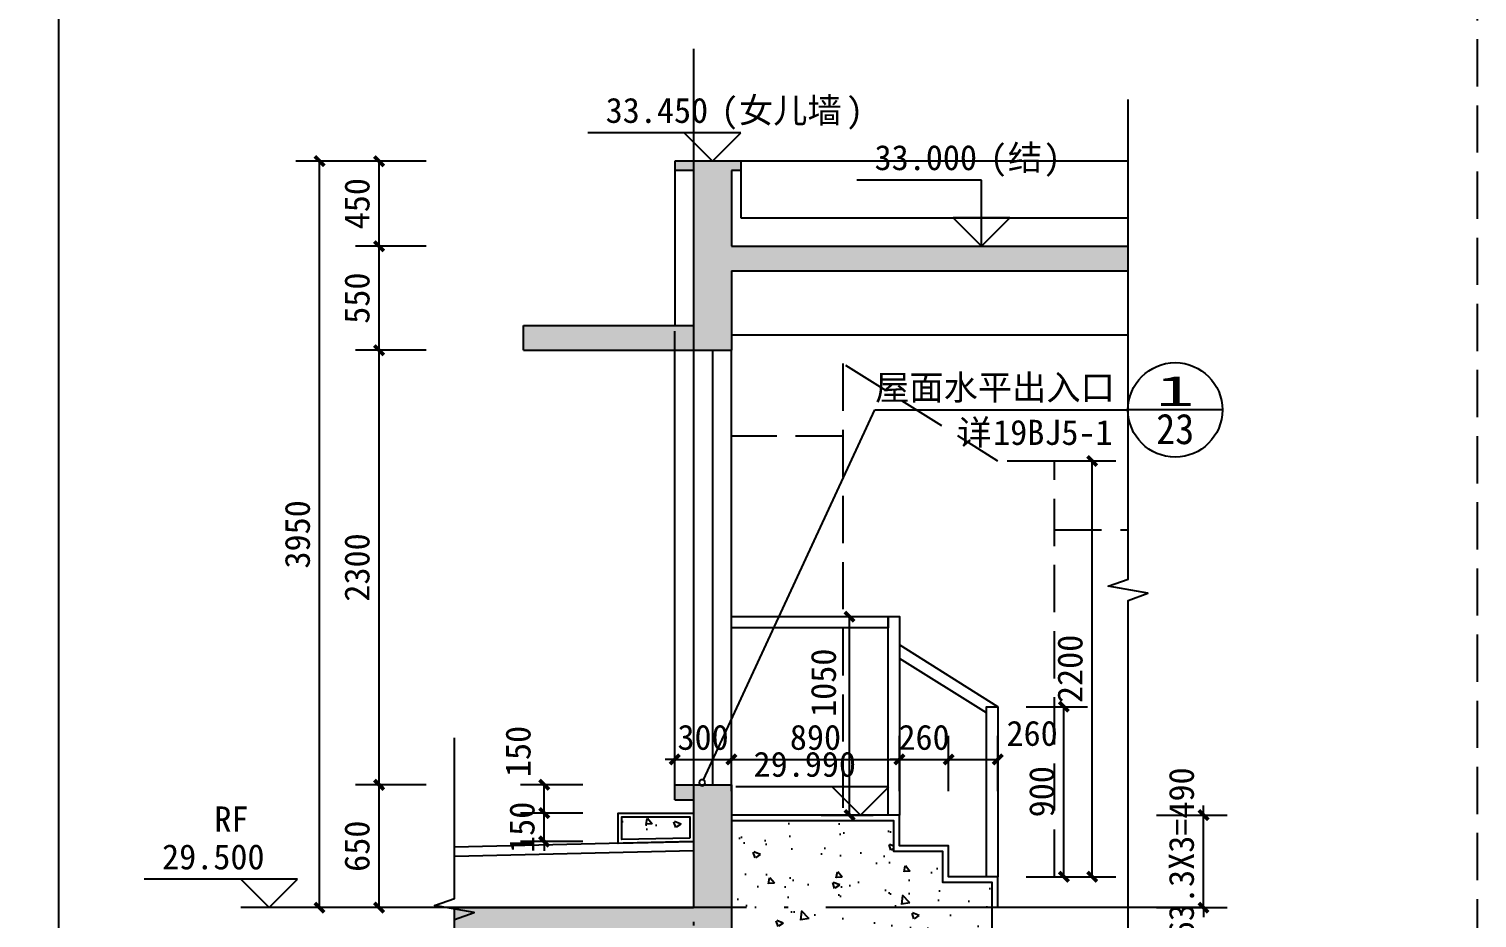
# Model space of a CAD drawing. Extents: x -10817 to 167545, y 26551 to 157048.
# Drawn here: x 144816 to 152483, y 113848 to 118553 of the extents above; entities that cross this region are included whole.
import ezdxf
from ezdxf.enums import TextEntityAlignment as Align

# ---------------------------------------------------------------- set-up
doc = ezdxf.new("R2010")
doc.units = 0
doc.header["$LTSCALE"] = 1000
doc.header["$MEASUREMENT"] = 0
for name, pattern in [('3、4#楼 机房出屋面剖面$0$DASH', [0.35, 0.25, -0.1]), ('3、4#楼 机房出屋面剖面$0$DOTE', [2.42, 2, -0.2, 0.02, -0.2]), ('DASH', [0.35, 0.25, -0.1])]:
    doc.linetypes.add(name, pattern=pattern)
doc.layers.get('Defpoints').update_dxf_attribs({"color": 30, "linetype": 'DASH'})
for name, color, linetype in [('3#-夹层$0$A-ANNO-LEVL', 3, 'Continuous'), ('3#-夹层$0$A-ANNO-TEXT', 7, 'Continuous'), ('3、4#楼 机房出屋面剖面$0$A-ANNO-SYMB', 3, 'Continuous'), ('3、4#楼 机房出屋面剖面$0$A-COLU-CONC', 9, 'Continuous'), ('3、4#楼 机房出屋面剖面$0$A-COLU-CONC-HATC', 204, 'Continuous'), ('3、4#楼 机房出屋面剖面$0$A-DOOR', 51, 'Continuous'), ('3、4#楼 机房出屋面剖面$0$A-FLOR', 91, 'Continuous'), ('3、4#楼 机房出屋面剖面$0$A-FLOR-HRAL', 71, 'Continuous'), ('3、4#楼 机房出屋面剖面$0$A-FLOR-OVHD', 171, '3、4#楼 机房出屋面剖面$0$DASH'), ('3、4#楼 机房出屋面剖面$0$A-FLOR-UNDR', 177, 'Continuous'), ('3、4#楼 机房出屋面剖面$0$A-WALL-BLOK', 131, 'Continuous'), ('3、4#楼 机房出屋面剖面$0$A-WALL-CONC', 9, 'Continuous'), ('3、4#楼 机房出屋面剖面$0$A-WALL-INSL', 241, 'Continuous'), ('3、4#楼 机房出屋面剖面$0$DOTE', 1, '3、4#楼 机房出屋面剖面$0$DOTE'), ('A-ANNO-DIMS', 3, 'Continuous'), ('A-ANNO-INDX', 3, 'Continuous'), ('A-ANNO-LEVL', 3, 'Continuous'), ('A-ANNO-TEXT', 7, 'Continuous')]:
    doc.layers.add(name, color=color, linetype=linetype)
doc.styles.add('3#-夹层$0$_TCH_DIM', font='')
doc.styles.add('_TCH_DIM', font='')
doc.styles.add('_TCH_DIM_T3', font='')
doc.styles.add('_TCH_LABEL', font='')
doc.styles.get("Standard").update_dxf_attribs({"font": ''})
doc.styles.get('3#-夹层$0$_TCH_DIM').set_extended_font_data('SimSun')
doc.styles.get('_TCH_DIM').set_extended_font_data('SimSun')
doc.styles.get('_TCH_DIM_T3').set_extended_font_data('SimSun')
doc.styles.get('_TCH_LABEL').set_extended_font_data('SimSun')
doc.styles.get('Standard').set_extended_font_data('SimSun')
doc.dimstyles.new('_TCH_ARCH&&50', dxfattribs={"dimtxt": 132.911392, "dimasz": 50, "dimexe": 125, "dimexo": 150, "dimgap": 50, "dimtad": 1, "dimdec": 0, "dimzin": 0, "dimdsep": 46, "dimtxsty": '_TCH_DIM_T3', "dimblk": 'ARCHTICK', "dimcen": 0.09, "dimclrt": 7, "dimazin": 2, "dimtfac": 1, "dimtdec": 0, "dimtix": 1, "dimtmove": 2, "dimatfit": 3, "dimfxl": 50, "dimtolj": 1, "dimtzin": 0, "dimarcsym": 0})
pattern_1 = [(50, (0, 0), (358.63, -31.376), [37.5, -412.5]), (355, (0, 0), (-69.376, 376.1), [30, -330]), (100.451, (29.9, -2.6), (289.255, 344.72), [31.87, -350.57]), (46.184, (0, 100), (533.62, -82.76), [56.25, -618.75]), (96.636, (44.47, 93.1), (467.33, 487.06), [47.8, -525.86]), (351.184, (0, 100), (467.33, 487.06), [45, -495]), (21, (50, 75), (298.454, -201.31), [37.5, -412.5]), (326, (50, 75), (121.66, 362.575), [30, -330]), (71.451, (74.87, 58.22), (420.11, 161.265), [31.87, -350.57]), (37.5, (0, 0), (6.08, 166.447), [0, -326, 0, -335, 0, -331.25]), (7.5, (0, 0), (131.535, 197.206), [0, -191, 0, -318.5, 0, -126.25]), (327.5, (-111.5, 0), (266.911, -11.277), [0, -125, 0, -390, 0, -517.5]), (317.5, (-161.5, 0), (291.593, 50.052), [0, -162.5, 0, -259, 0, -367.5])]

# ---------------------------------------------------------------- blocks, each defined once
blk = doc.blocks.new('3、4#楼 机房出屋面剖面$0$$TCHSYS$WIN2D')
for p, q in [((-0.5, 0.5), (0.5, 0.5)), ((-0.5, 0.5), (-0.5, -0.5)), ((0.5, 0.5), (0.5, -0.5)), ((0.5, 0.1667), (-0.5, 0.1667)), ((0.5, -0.1667), (-0.5, -0.1667)), ((-0.5, -0.5), (0.5, -0.5))]:
    blk.add_line(p, q)
blk = doc.blocks.new('3、4#楼 机房出屋面剖面')
at = {"layer": '3、4#楼 机房出屋面剖面$0$A-COLU-CONC-HATC'}
for points in [[(-250, 3900), (-200, 3900), (-100, 3916.7), (-100, 3950), (-250, 3950)], [(-100, 3916.7), (-200, 3900), (-200, 3500), (-133.3, 3460), (0, 3510), (0, 3900)], [(-100, 3916.7), (0, 3900), (100, 3900), (100, 3950), (-100, 3950)], [(-133.3, 3460), (-200, 3500), (-2300, 3500), (-2300, 3370), (-200, 3370)], [(-133.3, 3460), (-200, 3370), (-200, 3080), (-66.7, 3036.7), (0, 3080), (0, 3510)], [(-66.7, 3036.7), (-200, 3080), (-200, 2950), (0, 2950)], [(900, 3080), (0, 3080), (-66.7, 3036.7), (0, 2950), (900, 2950)], [(0, 570), (-200, 650), (-200, 0), (-66.7, -50), (0, 0)], [(100, 650), (-200, 650), (0, 570), (100, 570)], [(1266.5, 0), (0, 0), (-66.7, -50), (0, -150), (1266.5, -150)], [(-66.7, -50), (-200, 0), (-200, -120), (-133.3, -220), (0, -270), (0, -150)], [(-133.3, -220), (-200, -120), (-2300, -120), (-2300, -270), (-200, -270)], [(-133.3, -220), (-200, -270), (-200, -912.3), (0, -912.3), (0, -270)]]:
    blk.add_hatch(color=256, dxfattribs=at).paths.add_polyline_path(points)
h = blk.add_hatch(dxfattribs=at)
h.set_pattern_fill('混凝土', color=256, scale=50, style=0)
h.set_pattern_definition(pattern_1)
h.paths.add_polyline_path([(19.8, 368.1), (380, 360.4), (380, 480), (20, 480)])
h = blk.add_hatch(dxfattribs=at)
h.set_pattern_fill('混凝土', color=256, scale=50, style=0)
h.set_pattern_definition(pattern_1)
edge = h.paths.add_edge_path()
edge.add_line((-200, -120), (-1580, -120))
edge.add_line((-1580, -120), (-1580, 133.3))
edge.add_line((-1580, 133.3), (-1320, 133.3))
edge.add_line((-1320, 133.3), (-1320, 296.7))
edge.add_line((-1320, 296.7), (-1060, 296.7))
edge.add_line((-1060, 296.7), (-1060, 460))
edge.add_line((-1060, 460), (-200, 460))
edge.add_line((-200, 460), (-200, -30))
at = {"layer": '3、4#楼 机房出屋面剖面$0$A-ANNO-SYMB'}
for points in [[(-2300, -912.3), (-2300, 1625.5), (-2405, 1663.8), (-2195, 1700.8), (-2300, 1738), (-2300, 4275.9)], [(1266.5, -912.3), (1266.5, -63.5), (1161.5, -25.2), (1371.5, 11.8), (1266.5, 49), (1266.5, 897.9)], [(1266.5, -912.3), (-460.5, -912.3), (-498.7, -1017.3), (-535.7, -807.3), (-573, -912.3), (-2300, -912.3)]]:
    blk.add_lwpolyline(points, dxfattribs=at)
at = {"layer": '3、4#楼 机房出屋面剖面$0$A-COLU-CONC'}
for p, q in [((-200, 3500), (-2300, 3500)), ((-2300, 3370), (-2300, 3500)), ((-200, 3370), (-2300, 3370)), ((900, 3080), (0, 3080)), ((900, 2950), (900, 3080)), ((900, 2950), (0, 2950)), ((-200, 650), (-200, 0)), ((100, 650), (-200, 650)), ((100, 570), (100, 650)), ((0, 570), (0, 0)), ((100, 570), (0, 570)), ((-200, 0), (-200, -120)), ((0, -150), (0, -270)), ((-200, -270), (-200, -912.3)), ((0, -270), (0, -912.3)), ((0, -912.3), (-200, -912.3))]:
    blk.add_line(p, q, dxfattribs=at)
at = {"layer": '3、4#楼 机房出屋面剖面$0$A-FLOR', "ltscale": 0.5}
blk.add_lwpolyline([(-2300, 0), (-1610, 0), (-1610, 163.3), (-1350, 163.3), (-1350, 326.7), (-1090, 326.7), (-1090, 490), (-200, 490)], dxfattribs=at)
blk.add_lwpolyline([(0, 348.5), (400, 340), (400, 500), (0, 500)], close=True, dxfattribs=at)
at = {"layer": '3、4#楼 机房出屋面剖面$0$A-FLOR-HRAL'}
for points in [[(-1030, 490), (-1030, 1540), (-1090, 1540), (-1090, 490)], [(-200, 1540), (-1030, 1540), (-1030, 1480), (-200, 1480)], [(-1550, 163.3), (-1550, 1063.3), (-1610, 1063.3), (-1610, 163.3)]]:
    blk.add_lwpolyline(points, close=True, dxfattribs=at)
for points in [[(-1610, 1063.3), (-1090, 1390)], [(-1550, 1030.2), (-1090, 1319.1)]]:
    blk.add_lwpolyline(points, dxfattribs=at)
at = {"layer": '3、4#楼 机房出屋面剖面$0$A-FLOR-OVHD'}
for points in [[(-1910, 163.3), (-1910, 2363.3), (-1610, 2363.3), (-790, 2878.5), (-790, 490)], [(-790, 2495), (-200, 2495)], [(-1910, 2000), (-2300, 2000)]]:
    blk.add_lwpolyline(points, dxfattribs=at)
at = {"layer": '3、4#楼 机房出屋面剖面$0$A-FLOR-UNDR', "ltscale": 0.5}
for points in [[(-2300, 3950), (-250, 3950)], [(-2300, 3030), (-200, 3030)]]:
    blk.add_lwpolyline(points, dxfattribs=at)
at = {"layer": '3、4#楼 机房出屋面剖面$0$A-WALL-BLOK'}
for p, q in [((0, 2950), (-200, 2950)), ((0, 650), (-200, 650))]:
    blk.add_line(p, q, dxfattribs=at)
at = {"layer": '3、4#楼 机房出屋面剖面$0$A-WALL-CONC'}
for p, q in [((-250, 3950), (-100, 3950)), ((-250, 3950), (-250, 3900)), ((-100, 3950), (100, 3950)), ((100, 3950), (100, 3900)), ((-250, 3900), (-200, 3900)), ((-200, 3900), (-200, 3500)), ((0, 3900), (0, 3510)), ((0, 3900), (100, 3900)), ((0, 3510), (0, 3080)), ((-200, 3370), (-200, 3080)), ((-200, 3080), (-200, 2950)), ((0, 2950), (-200, 2950)), ((0, 2950), (0, 2950)), ((1266.5, 0), (0, 0)), ((1266.5, -150), (1266.5, 0)), ((-200, -120), (-2300, -120)), ((-2300, -270), (-2300, -120)), ((1266.5, -150), (0, -150)), ((-200, -270), (-2300, -270))]:
    blk.add_line(p, q, dxfattribs=at)
blk.add_lwpolyline([(19.8, 368.1), (380, 360.4), (380, 480), (20, 480)], close=True, dxfattribs=at)
for points in [[(-200, -120), (-1580, -120), (-1580, 133.3), (-1320, 133.3), (-1320, 296.7), (-1060, 296.7), (-1060, 460), (-200, 460), (-200, -30)], [(0, 350), (1266.5, 320)], [(0, 300), (1264.7, 270)]]:
    blk.add_lwpolyline(points, dxfattribs=at)
at = {"layer": '3、4#楼 机房出屋面剖面$0$A-WALL-INSL'}
for p, q in [((-250, 3900), (-250, 3650)), ((100, 3900), (100, 3510)), ((-250, 3650), (-2300, 3650)), ((100, 3510), (100, 3080)), ((100, 2950), (100, 3050)), ((100, 3050), (100, 3050))]:
    blk.add_line(p, q, dxfattribs=at)
at = {"layer": '3、4#楼 机房出屋面剖面$0$DOTE', "color": 1}
for p, q in [((0, 4545), (0, -1236.4)), ((-2700, 0), (1666.5, 0))]:
    blk.add_line(p, q, dxfattribs=at)
at = {"layer": '3、4#楼 机房出屋面剖面$0$A-DOOR', "xscale": 2300, "yscale": -300, "zscale": 300, "rotation": 89.9999999999971}
blk.add_blockref('3、4#楼 机房出屋面剖面$0$$TCHSYS$WIN2D', (-50, 1800), dxfattribs=at)
blk = doc.blocks.new('_ArchTick')
at = {"color": 0, "linetype": 'ByBlock', "const_width": 0.4}
blk.add_lwpolyline([(-0.5, -0.5), (0.5, 0.5)], dxfattribs=at)
blk = doc.blocks.new('*D2778')
at = {"layer": 'A-ANNO-DIMS', "color": 0, "lineweight": -2, "transparency": 16777216}
for p, q in [((151035.1, 114393.4), (151035.1, 114443.4)), ((150785.1, 114393.4), (151160.1, 114393.4)), ((151035.1, 113903.4), (151035.1, 114393.4)), ((150785.1, 113903.4), (151160.1, 113903.4)), ((151035.1, 113903.4), (151035.1, 113853.4))]:
    blk.add_line(p, q, dxfattribs=at)
at = {"layer": 'Defpoints', "color": 0, "transparency": 16777216}
for p in [(150635.1, 114393.4), (151035.1, 114393.4), (150635.1, 113903.4)]:
    blk.add_point(p, dxfattribs=at)
at = {"layer": 'A-ANNO-DIMS', "color": 0, "lineweight": -2, "transparency": 16777216, "xscale": 50, "yscale": 50, "zscale": 50}
for p, rotation in [((151035.1, 114393.4), 270), ((151035.1, 113903.4), 90)]:
    blk.add_blockref('_ArchTick', p, dxfattribs=dict(at, rotation=rotation))
at = {"layer": 'A-ANNO-DIMS', "color": 7, "transparency": 16777216, "insert": (150918.7, 114148.4), "char_height": 132.911, "attachment_point": 5, "rotation": 90, "style": '_TCH_DIM_T3'}
blk.add_mtext('\\A1;163.3X3=490', dxfattribs=at)
blk = doc.blocks.new('*D2779')
at = {"layer": 'A-ANNO-DIMS', "color": 0, "lineweight": -2, "transparency": 16777216}
for p, q in [((150095.1, 116266.8), (150570.1, 116266.8)), ((150445.1, 114066.8), (150445.1, 116266.8)), ((150095.1, 114066.8), (150570.1, 114066.8))]:
    blk.add_line(p, q, dxfattribs=at)
at = {"layer": 'Defpoints', "color": 0, "transparency": 16777216}
for p in [(149945.1, 116266.8), (150445.1, 116266.8), (149945.1, 114066.8)]:
    blk.add_point(p, dxfattribs=at)
at = {"layer": 'A-ANNO-DIMS', "color": 0, "lineweight": -2, "transparency": 16777216, "xscale": 50, "yscale": 50, "zscale": 50}
for p, rotation in [((150445.1, 116266.8), 90), ((150445.1, 114066.8), 270)]:
    blk.add_blockref('_ArchTick', p, dxfattribs=dict(at, rotation=rotation))
at = {"layer": 'A-ANNO-DIMS', "color": 7, "transparency": 16777216, "insert": (150328.7, 115166.8), "char_height": 132.91, "attachment_point": 5, "rotation": 90, "style": '_TCH_DIM_T3'}
blk.add_mtext('\\A1;2200', dxfattribs=at)
blk = doc.blocks.new('*D2780')
at = {"layer": 'A-ANNO-DIMS', "color": 0, "lineweight": -2, "transparency": 16777216}
for p, q in [((150095.1, 114966.8), (150420.1, 114966.8)), ((150295.1, 114066.8), (150295.1, 114966.8)), ((150095.1, 114066.8), (150420.1, 114066.8))]:
    blk.add_line(p, q, dxfattribs=at)
at = {"layer": 'Defpoints', "color": 0, "transparency": 16777216}
for p in [(149945.1, 114966.8), (150295.1, 114966.8), (149945.1, 114066.8)]:
    blk.add_point(p, dxfattribs=at)
at = {"layer": 'A-ANNO-DIMS', "color": 0, "lineweight": -2, "transparency": 16777216, "xscale": 50, "yscale": 50, "zscale": 50}
for p, rotation in [((150295.1, 114966.8), 90), ((150295.1, 114066.8), 270)]:
    blk.add_blockref('_ArchTick', p, dxfattribs=dict(at, rotation=rotation))
at = {"layer": 'A-ANNO-DIMS', "color": 7, "transparency": 16777216, "insert": (150178.7, 114516.8), "char_height": 132.91, "attachment_point": 5, "rotation": 90, "style": '_TCH_DIM_T3'}
blk.add_mtext('\\A1;900', dxfattribs=at)
blk = doc.blocks.new('*D2781')
at = {"layer": 'A-ANNO-DIMS', "color": 0, "lineweight": -2, "transparency": 16777216}
for p, q in [((149010.6, 115443.4), (149285.6, 115443.4)), ((149160.6, 114393.4), (149160.6, 115443.4)), ((149010.6, 114393.4), (149285.6, 114393.4))]:
    blk.add_line(p, q, dxfattribs=at)
at = {"layer": 'Defpoints', "color": 0, "transparency": 16777216}
for p in [(148860.6, 115443.4), (149160.6, 115443.4), (148860.6, 114393.4)]:
    blk.add_point(p, dxfattribs=at)
at = {"layer": 'A-ANNO-DIMS', "color": 0, "lineweight": -2, "transparency": 16777216, "xscale": 50, "yscale": 50, "zscale": 50}
for p, rotation in [((149160.6, 115443.4), 90), ((149160.6, 114393.4), 270)]:
    blk.add_blockref('_ArchTick', p, dxfattribs=dict(at, rotation=rotation))
at = {"layer": 'A-ANNO-DIMS', "color": 7, "transparency": 16777216, "insert": (149023.1, 115093.4), "char_height": 132.91, "attachment_point": 5, "rotation": 90, "style": '_TCH_DIM_T3'}
blk.add_mtext('\\A1;1050', dxfattribs=at)
blk = doc.blocks.new('*D2782')
at = {"layer": 'A-ANNO-DIMS', "color": 0, "lineweight": -2, "transparency": 16777216}
for p, q in [((146918.6, 117853.4), (146229.2, 117853.4)), ((146354.2, 113903.4), (146354.2, 117853.4)), ((146918.6, 113903.4), (146229.2, 113903.4))]:
    blk.add_line(p, q, dxfattribs=at)
at = {"layer": 'Defpoints', "color": 0, "transparency": 16777216}
for p in [(146354.2, 117853.4), (147068.6, 117853.4), (147068.6, 113903.4)]:
    blk.add_point(p, dxfattribs=at)
at = {"layer": 'A-ANNO-DIMS', "color": 0, "lineweight": -2, "transparency": 16777216, "xscale": 50, "yscale": 50, "zscale": 50}
for p, rotation in [((146354.2, 117853.4), 90), ((146354.2, 113903.4), 270)]:
    blk.add_blockref('_ArchTick', p, dxfattribs=dict(at, rotation=rotation))
at = {"layer": 'A-ANNO-DIMS', "color": 7, "transparency": 16777216, "insert": (146237.7, 115878.4), "char_height": 132.91, "attachment_point": 5, "rotation": 90, "style": '_TCH_DIM_T3'}
blk.add_mtext('\\A1;3950', dxfattribs=at)
blk = doc.blocks.new('*D2783')
at = {"layer": 'A-ANNO-DIMS', "color": 0, "lineweight": -2, "transparency": 16777216}
for p, q in [((146918.6, 114553.4), (146544.8, 114553.4)), ((146669.8, 113903.4), (146669.8, 114553.4)), ((146918.6, 113903.4), (146544.8, 113903.4))]:
    blk.add_line(p, q, dxfattribs=at)
at = {"layer": 'Defpoints', "color": 0, "transparency": 16777216}
for p in [(146669.8, 114553.4), (147068.6, 114553.4), (147068.6, 113903.4)]:
    blk.add_point(p, dxfattribs=at)
at = {"layer": 'A-ANNO-DIMS', "color": 0, "lineweight": -2, "transparency": 16777216, "xscale": 50, "yscale": 50, "zscale": 50}
for p, rotation in [((146669.8, 114553.4), 90), ((146669.8, 113903.4), 270)]:
    blk.add_blockref('_ArchTick', p, dxfattribs=dict(at, rotation=rotation))
at = {"layer": 'A-ANNO-DIMS', "color": 7, "transparency": 16777216, "insert": (146553.4, 114228.4), "char_height": 132.91, "attachment_point": 5, "rotation": 90, "style": '_TCH_DIM_T3'}
blk.add_mtext('\\A1;650', dxfattribs=at)
blk = doc.blocks.new('*D2784')
at = {"layer": 'A-ANNO-DIMS', "color": 0, "lineweight": -2, "transparency": 16777216}
for p, q in [((146918.6, 116853.4), (146544.8, 116853.4)), ((146669.8, 114553.4), (146669.8, 116853.4)), ((146918.6, 114553.4), (146544.8, 114553.4))]:
    blk.add_line(p, q, dxfattribs=at)
at = {"layer": 'Defpoints', "color": 0, "transparency": 16777216}
for p in [(146669.8, 116853.4), (147068.6, 116853.4), (147068.6, 114553.4)]:
    blk.add_point(p, dxfattribs=at)
at = {"layer": 'A-ANNO-DIMS', "color": 0, "lineweight": -2, "transparency": 16777216, "xscale": 50, "yscale": 50, "zscale": 50}
for p, rotation in [((146669.8, 116853.4), 90), ((146669.8, 114553.4), 270)]:
    blk.add_blockref('_ArchTick', p, dxfattribs=dict(at, rotation=rotation))
at = {"layer": 'A-ANNO-DIMS', "color": 7, "transparency": 16777216, "insert": (146553.4, 115703.4), "char_height": 132.91, "attachment_point": 5, "rotation": 90, "style": '_TCH_DIM_T3'}
blk.add_mtext('\\A1;2300', dxfattribs=at)
blk = doc.blocks.new('*D2785')
at = {"layer": 'A-ANNO-DIMS', "color": 0, "lineweight": -2, "transparency": 16777216}
for p, q in [((146918.6, 117403.4), (146544.8, 117403.4)), ((146669.8, 116853.4), (146669.8, 117403.4)), ((146918.6, 116853.4), (146544.8, 116853.4))]:
    blk.add_line(p, q, dxfattribs=at)
at = {"layer": 'Defpoints', "color": 0, "transparency": 16777216}
for p in [(146669.8, 117403.4), (147068.6, 117403.4), (147068.6, 116853.4)]:
    blk.add_point(p, dxfattribs=at)
at = {"layer": 'A-ANNO-DIMS', "color": 0, "lineweight": -2, "transparency": 16777216, "xscale": 50, "yscale": 50, "zscale": 50}
for p, rotation in [((146669.8, 117403.4), 90), ((146669.8, 116853.4), 270)]:
    blk.add_blockref('_ArchTick', p, dxfattribs=dict(at, rotation=rotation))
at = {"layer": 'A-ANNO-DIMS', "color": 7, "transparency": 16777216, "insert": (146553.4, 117128.4), "char_height": 132.91, "attachment_point": 5, "rotation": 90, "style": '_TCH_DIM_T3'}
blk.add_mtext('\\A1;550', dxfattribs=at)
blk = doc.blocks.new('*D2786')
at = {"layer": 'A-ANNO-DIMS', "color": 0, "lineweight": -2, "transparency": 16777216}
for p, q in [((146918.6, 117853.4), (146544.8, 117853.4)), ((146669.8, 117403.4), (146669.8, 117853.4)), ((146918.6, 117403.4), (146544.8, 117403.4))]:
    blk.add_line(p, q, dxfattribs=at)
at = {"layer": 'Defpoints', "color": 0, "transparency": 16777216}
for p in [(146669.8, 117853.4), (147068.6, 117853.4), (147068.6, 117403.4)]:
    blk.add_point(p, dxfattribs=at)
at = {"layer": 'A-ANNO-DIMS', "color": 0, "lineweight": -2, "transparency": 16777216, "xscale": 50, "yscale": 50, "zscale": 50}
for p, rotation in [((146669.8, 117853.4), 90), ((146669.8, 117403.4), 270)]:
    blk.add_blockref('_ArchTick', p, dxfattribs=dict(at, rotation=rotation))
at = {"layer": 'A-ANNO-DIMS', "color": 7, "transparency": 16777216, "insert": (146553.4, 117628.4), "char_height": 132.91, "attachment_point": 5, "rotation": 90, "style": '_TCH_DIM_T3'}
blk.add_mtext('\\A1;450', dxfattribs=at)
blk = doc.blocks.new('*D2787')
at = {"layer": 'A-ANNO-DIMS', "color": 0, "lineweight": -2, "transparency": 16777216}
for p, q in [((149685.1, 114519.3), (149685.1, 114812.4)), ((149945.1, 114519.3), (149945.1, 114812.4)), ((149685.1, 114687.4), (149945.1, 114687.4))]:
    blk.add_line(p, q, dxfattribs=at)
at = {"layer": 'Defpoints', "color": 0, "transparency": 16777216}
for p in [(149945.1, 114687.4), (149685.1, 114369.3), (149945.1, 114369.3)]:
    blk.add_point(p, dxfattribs=at)
at = {"layer": 'A-ANNO-DIMS', "color": 0, "lineweight": -2, "transparency": 16777216, "xscale": 50, "yscale": 50, "zscale": 50, "rotation": 180}
blk.add_blockref('_ArchTick', (149685.1, 114687.4), dxfattribs=at)
at = {"layer": 'A-ANNO-DIMS', "color": 0, "lineweight": -2, "transparency": 16777216, "xscale": 50, "yscale": 50, "zscale": 50}
blk.add_blockref('_ArchTick', (149945.1, 114687.4), dxfattribs=at)
at = {"layer": 'A-ANNO-DIMS', "color": 7, "transparency": 16777216, "insert": (150127.3, 114824.9), "char_height": 132.91, "attachment_point": 5, "style": '_TCH_DIM_T3'}
blk.add_mtext('\\A1;260', dxfattribs=at)
blk = doc.blocks.new('*D2788')
at = {"layer": 'A-ANNO-DIMS', "color": 0, "lineweight": -2, "transparency": 16777216}
for p, q in [((149425.1, 114519.3), (149425.1, 114812.4)), ((149685.1, 114519.3), (149685.1, 114812.4)), ((149425.1, 114687.4), (149375.1, 114687.4)), ((149425.1, 114687.4), (149685.1, 114687.4)), ((149685.1, 114687.4), (149735.1, 114687.4))]:
    blk.add_line(p, q, dxfattribs=at)
at = {"layer": 'Defpoints', "color": 0, "transparency": 16777216}
for p in [(149685.1, 114687.4), (149425.1, 114369.3), (149685.1, 114369.3)]:
    blk.add_point(p, dxfattribs=at)
at = {"layer": 'A-ANNO-DIMS', "color": 0, "lineweight": -2, "transparency": 16777216, "xscale": 50, "yscale": 50, "zscale": 50}
blk.add_blockref('_ArchTick', (149425.1, 114687.4), dxfattribs=at)
at = {"layer": 'A-ANNO-DIMS', "color": 0, "lineweight": -2, "transparency": 16777216, "xscale": 50, "yscale": 50, "zscale": 50, "rotation": 180}
blk.add_blockref('_ArchTick', (149685.1, 114687.4), dxfattribs=at)
at = {"layer": 'A-ANNO-DIMS', "color": 7, "transparency": 16777216, "insert": (149555.1, 114803.9), "char_height": 132.91, "attachment_point": 5, "style": '_TCH_DIM_T3'}
blk.add_mtext('\\A1;260', dxfattribs=at)
blk = doc.blocks.new('*D2789')
at = {"layer": 'A-ANNO-DIMS', "color": 0, "lineweight": -2, "transparency": 16777216}
for p, q in [((148535.1, 114519.3), (148535.1, 114812.4)), ((149425.1, 114519.3), (149425.1, 114812.4)), ((148535.1, 114687.4), (149425.1, 114687.4))]:
    blk.add_line(p, q, dxfattribs=at)
at = {"layer": 'Defpoints', "color": 0, "transparency": 16777216}
for p in [(149425.1, 114687.4), (148535.1, 114369.3), (149425.1, 114369.3)]:
    blk.add_point(p, dxfattribs=at)
at = {"layer": 'A-ANNO-DIMS', "color": 0, "lineweight": -2, "transparency": 16777216, "xscale": 50, "yscale": 50, "zscale": 50, "rotation": 180}
blk.add_blockref('_ArchTick', (148535.1, 114687.4), dxfattribs=at)
at = {"layer": 'A-ANNO-DIMS', "color": 0, "lineweight": -2, "transparency": 16777216, "xscale": 50, "yscale": 50, "zscale": 50}
blk.add_blockref('_ArchTick', (149425.1, 114687.4), dxfattribs=at)
at = {"layer": 'A-ANNO-DIMS', "color": 7, "transparency": 16777216, "insert": (148980.1, 114803.9), "char_height": 132.91, "attachment_point": 5, "style": '_TCH_DIM_T3'}
blk.add_mtext('\\A1;890', dxfattribs=at)
blk = doc.blocks.new('*D2790')
at = {"layer": 'A-ANNO-DIMS', "color": 0, "lineweight": -2, "transparency": 16777216}
for p, q in [((148235.1, 114519.3), (148235.1, 114812.4)), ((148535.1, 114519.3), (148535.1, 114812.4)), ((148235.1, 114687.4), (148185.1, 114687.4)), ((148235.1, 114687.4), (148535.1, 114687.4)), ((148535.1, 114687.4), (148585.1, 114687.4))]:
    blk.add_line(p, q, dxfattribs=at)
at = {"layer": 'Defpoints', "color": 0, "transparency": 16777216}
for p in [(148535.1, 114687.4), (148235.1, 114369.3), (148535.1, 114369.3)]:
    blk.add_point(p, dxfattribs=at)
at = {"layer": 'A-ANNO-DIMS', "color": 0, "lineweight": -2, "transparency": 16777216, "xscale": 50, "yscale": 50, "zscale": 50}
blk.add_blockref('_ArchTick', (148235.1, 114687.4), dxfattribs=at)
at = {"layer": 'A-ANNO-DIMS', "color": 0, "lineweight": -2, "transparency": 16777216, "xscale": 50, "yscale": 50, "zscale": 50, "rotation": 180}
blk.add_blockref('_ArchTick', (148535.1, 114687.4), dxfattribs=at)
at = {"layer": 'A-ANNO-DIMS', "color": 7, "transparency": 16777216, "insert": (148385.1, 114803.9), "char_height": 132.91, "attachment_point": 5, "style": '_TCH_DIM_T3'}
blk.add_mtext('\\A1;300', dxfattribs=at)
blk = doc.blocks.new('*D2791')
at = {"layer": 'A-ANNO-DIMS', "color": 0, "lineweight": -2, "transparency": 16777216}
for p, q in [((147748.7, 114553.4), (147418.6, 114553.4)), ((147543.6, 114403.4), (147543.6, 114553.4)), ((147748.7, 114403.4), (147418.6, 114403.4))]:
    blk.add_line(p, q, dxfattribs=at)
at = {"layer": 'Defpoints', "color": 0, "transparency": 16777216}
for p in [(147543.6, 114553.4), (147898.7, 114553.4), (147898.7, 114403.4)]:
    blk.add_point(p, dxfattribs=at)
at = {"layer": 'A-ANNO-DIMS', "color": 0, "lineweight": -2, "transparency": 16777216, "xscale": 50, "yscale": 50, "zscale": 50}
for p, rotation in [((147543.6, 114553.4), 90), ((147543.6, 114403.4), 270)]:
    blk.add_blockref('_ArchTick', p, dxfattribs=dict(at, rotation=rotation))
at = {"layer": 'A-ANNO-DIMS', "color": 7, "transparency": 16777216, "insert": (147406.1, 114729.7), "char_height": 132.91, "attachment_point": 5, "rotation": 90, "style": '_TCH_DIM_T3'}
blk.add_mtext('\\A1;150', dxfattribs=at)
blk = doc.blocks.new('*D2792')
at = {"layer": 'A-ANNO-DIMS', "color": 0, "lineweight": -2, "transparency": 16777216}
for p, q in [((147748.7, 114403.4), (147418.6, 114403.4)), ((147543.6, 114403.4), (147543.6, 114453.4)), ((147543.6, 114253.4), (147543.6, 114403.4)), ((147748.7, 114253.4), (147418.6, 114253.4)), ((147543.6, 114253.4), (147543.6, 114203.4))]:
    blk.add_line(p, q, dxfattribs=at)
at = {"layer": 'Defpoints', "color": 0, "transparency": 16777216}
for p in [(147543.6, 114403.4), (147898.7, 114403.4), (147898.7, 114253.4)]:
    blk.add_point(p, dxfattribs=at)
at = {"layer": 'A-ANNO-DIMS', "color": 0, "lineweight": -2, "transparency": 16777216, "xscale": 50, "yscale": 50, "zscale": 50}
for p, rotation in [((147543.6, 114403.4), 270), ((147543.6, 114253.4), 90)]:
    blk.add_blockref('_ArchTick', p, dxfattribs=dict(at, rotation=rotation))
at = {"layer": 'A-ANNO-DIMS', "color": 7, "transparency": 16777216, "insert": (147427.1, 114328.4), "char_height": 132.91, "attachment_point": 5, "rotation": 90, "style": '_TCH_DIM_T3'}
blk.add_mtext('\\A1;150', dxfattribs=at)

msp = doc.modelspace()

# ---------------------------------------------------------------- linework, layer by layer
msp.add_lwpolyline([(144973.2, 108748.4), (144973.2, 145798.4)])
at = {"layer": '3#-夹层$0$A-ANNO-LEVL'}
for p, q in [((148585.1, 118003.4), (147775, 118003.4)), ((148435.1, 117853.4), (148285.1, 118003.4)), ((148435.1, 117853.4), (148585.1, 118003.4)), ((149859, 117753.4), (149198.9, 117753.4)), ((149859, 117403.4), (149859, 117753.4)), ((149859, 117403.4), (149709, 117553.4)), ((150009, 117553.4), (149709, 117553.4)), ((149859, 117403.4), (150009, 117553.4)), ((149367.8, 114543.4), (148557.7, 114543.4)), ((149217.8, 114393.4), (149067.8, 114543.4)), ((149217.8, 114393.4), (149367.8, 114543.4))]:
    msp.add_line(p, q, dxfattribs=at)
at = {"layer": 'A-ANNO-INDX'}
for p, q in [((148386.9, 114578.9), (149295.4, 116537.3)), ((149295.4, 116537.3), (150634.8, 116537.3)), ((151134.8, 116537.3), (150634.8, 116537.3))]:
    msp.add_line(p, q, dxfattribs=at)
msp.add_lwpolyline([(148396.2, 114564.4, 1), (148364.3, 114564.4, 1)], format="xyb", close=True, dxfattribs=at)
msp.add_circle((150884.8, 116537.3), 250, dxfattribs=at)
at = {"layer": 'A-ANNO-LEVL'}
for p, q in [((146237.9, 114053.4), (145426, 114053.4)), ((146087.9, 113903.4), (145937.9, 114053.4)), ((146087.9, 113903.4), (146237.9, 114053.4)), ((146437.9, 113903.4), (145937.9, 113903.4))]:
    msp.add_line(p, q, dxfattribs=at)
at = {"layer": 'Defpoints'}
msp.add_lwpolyline([(123783.1, 145798.4), (152483.1, 145798.4), (152483.1, 108748.4), (123783.1, 108748.4)], close=True, dxfattribs=at)

# ---------------------------------------------------------------- block references
at = {"xscale": -1}
msp.add_blockref('3、4#楼 机房出屋面剖面', (148335.1, 113903.4), dxfattribs=at)

# ---------------------------------------------------------------- texts
at = {"layer": '3#-夹层$0$A-ANNO-TEXT', "color": 7, "style": '3#-夹层$0$_TCH_DIM'}
for s, height, p in [('33.450', 132.91, (147869.3, 118055.9)), ('(', 132.9, (148480.7, 118055.9)), ('女儿墙', 132.91, (148575.2, 118055.9)), (')', 132.9, (149142.3, 118055.9)), ('33.000', 132.91, (149293.1, 117805.9)), ('(', 132.9, (149904.6, 117805.9)), ('结', 132.9, (149999.1, 117805.9)), (')', 132.9, (150188.1, 117805.9)), ('29.990', 132.91, (148652.3, 114595.9))]:
    msp.add_text(s, height=height, dxfattribs=at).set_placement(p)
at = {"layer": 'A-ANNO-TEXT', "color": 7, "style": '_TCH_DIM'}
for s, height, p in [('屋面水平出入口', 132.91, (149296, 116589.8)), ('详', 132.9, (149731.7, 116351.9)), ('19BJ5-1', 132.91, (149920.7, 116351.9)), ('29.500', 132.91, (145520.5, 114105.9))]:
    msp.add_text(s, height=height, dxfattribs=at).set_placement(p)
at = {"layer": 'A-ANNO-TEXT', "color": 7, "style": '_TCH_LABEL'}
for s, width, p, p2 in [('1', 1.748047, (150784.2, 116557.4), (150985.5, 116557.4)), ('23', 0.874023, (150784.2, 116356.2), (150985.5, 116356.2))]:
    msp.add_text(s, height=161, dxfattribs=dict(at, width=width)).set_placement(p, p2, align=Align.FIT)
at = {"layer": 'A-ANNO-TEXT'}
msp.add_text('RF', height=132.91, dxfattribs=at).set_placement((145797.6, 114305.9))

# ---------------------------------------------------------------- dimensions: what is measured, and where the dimension line sits
at = {"layer": 'A-ANNO-DIMS'}
for p1, p2, distance, picture, middle in [((147068.6, 113903.4), (147068.6, 117853.4), 714.5, '*D2782', (146237.7, 115878.4)), ((147068.6, 117403.4), (147068.6, 117853.4), 398.8, '*D2786', (146553.4, 117628.4)), ((147068.6, 116853.4), (147068.6, 117403.4), 398.8, '*D2785', (146553.4, 117128.4)), ((147068.6, 114553.4), (147068.6, 116853.4), 398.8, '*D2784', (146553.4, 115703.4)), ((149945.1, 114066.8), (149945.1, 116266.8), -500, '*D2779', (150328.7, 115166.8)), ((149945.1, 114066.8), (149945.1, 114966.8), -350, '*D2780', (150178.7, 114516.8)), ((148235.1, 114369.3), (148535.1, 114369.3), 318.1, '*D2790', (148385.1, 114803.9)), ((148535.1, 114369.3), (149425.1, 114369.3), 318.1, '*D2789', (148980.1, 114803.9)), ((149425.1, 114369.3), (149685.1, 114369.3), 318.1, '*D2788', (149555.1, 114803.9)), ((147068.6, 113903.4), (147068.6, 114553.4), 398.8, '*D2783', (146553.4, 114228.4)), ((147898.7, 114253.4), (147898.7, 114403.4), 355.1, '*D2792', (147427.1, 114328.4))]:
    dim = msp.add_aligned_dim(p1=p1, p2=p2, distance=distance, dimstyle='_TCH_ARCH&&50', dxfattribs=at)
    dim.commit()
    dim.dimension.update_dxf_attribs({"geometry": picture, "text_midpoint": middle})
for base, p1, p2, angle, picture, middle in [((149160.6, 115443.4), (148860.6, 114393.4), (148860.6, 115443.4), 90, '*D2781', (149023.1, 115093.4)), ((147543.6, 114553.4), (147898.7, 114403.4), (147898.7, 114553.4), 90, '*D2791', (147406.1, 114729.7)), ((149945.1, 114687.4), (149685.1, 114369.3), (149945.1, 114369.3), 0, '*D2787', (150127.3, 114824.9))]:
    dim = msp.add_linear_dim(base=base, p1=p1, p2=p2, angle=angle, dimstyle='_TCH_ARCH&&50', dxfattribs=at)
    dim.commit()
    dim.dimension.update_dxf_attribs({"geometry": picture, "text_midpoint": middle, "dimtype": 161})
dim = msp.add_aligned_dim(p1=(150635.1, 113903.4), p2=(150635.1, 114393.4), distance=-400, text='163.3X3=490', dimstyle='_TCH_ARCH&&50', dxfattribs=at)
dim.commit()
dim.dimension.update_dxf_attribs({"geometry": '*D2778', "text_midpoint": (150918.7, 114148.4)})

doc.saveas('drawing.dxf')
